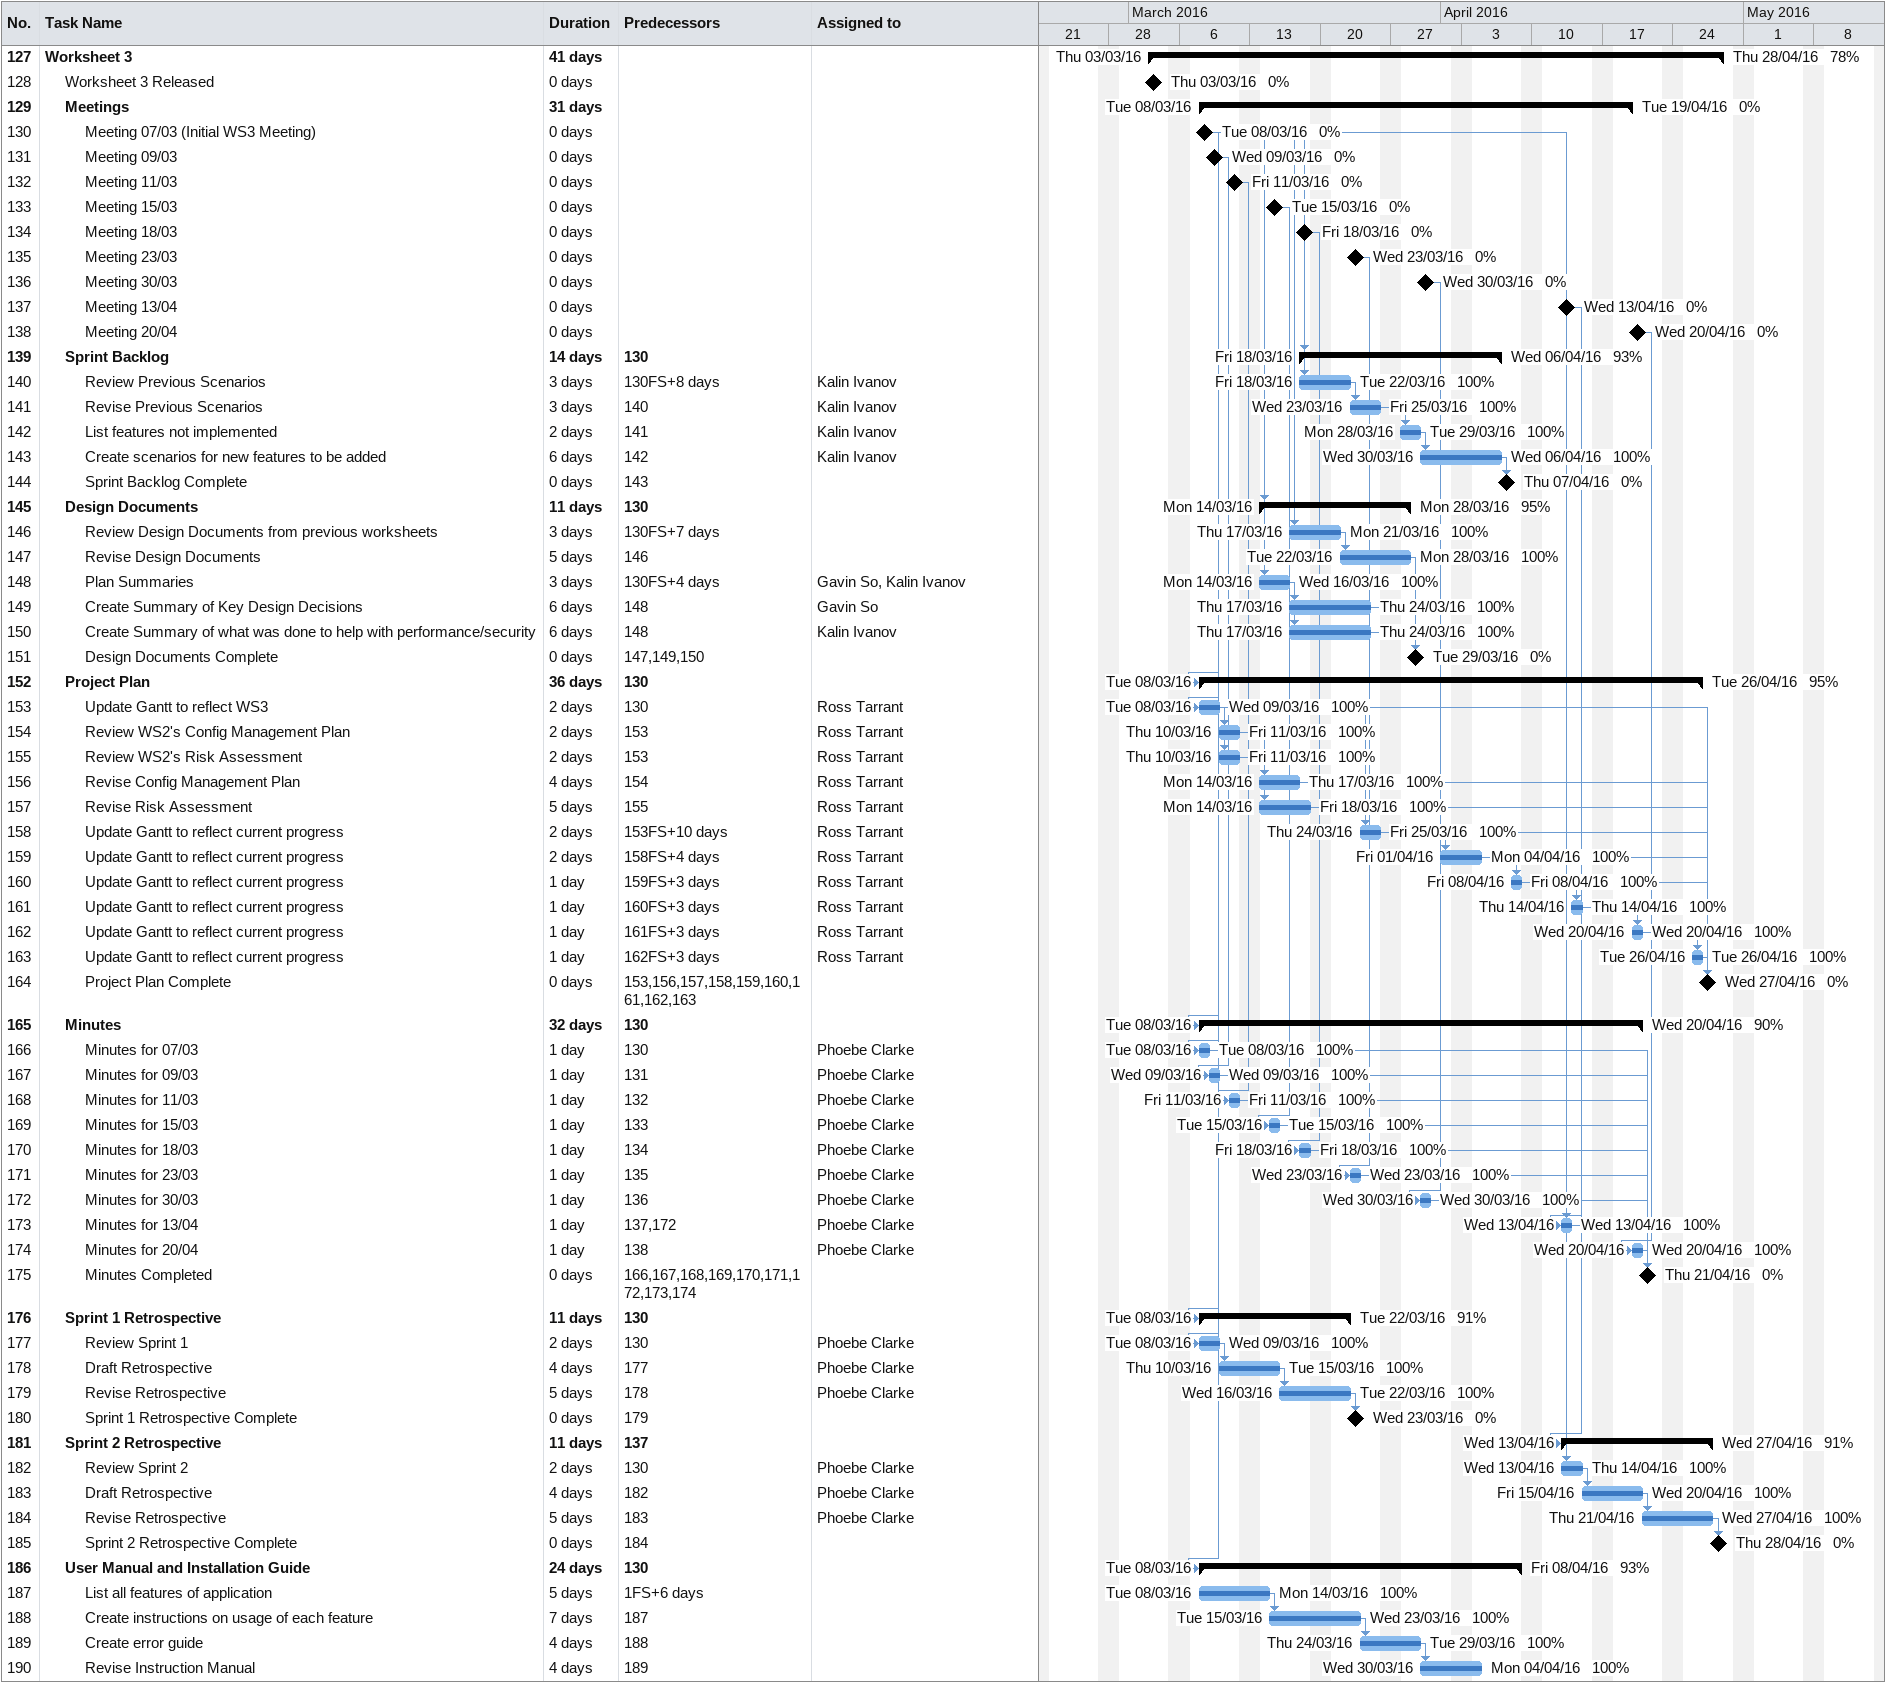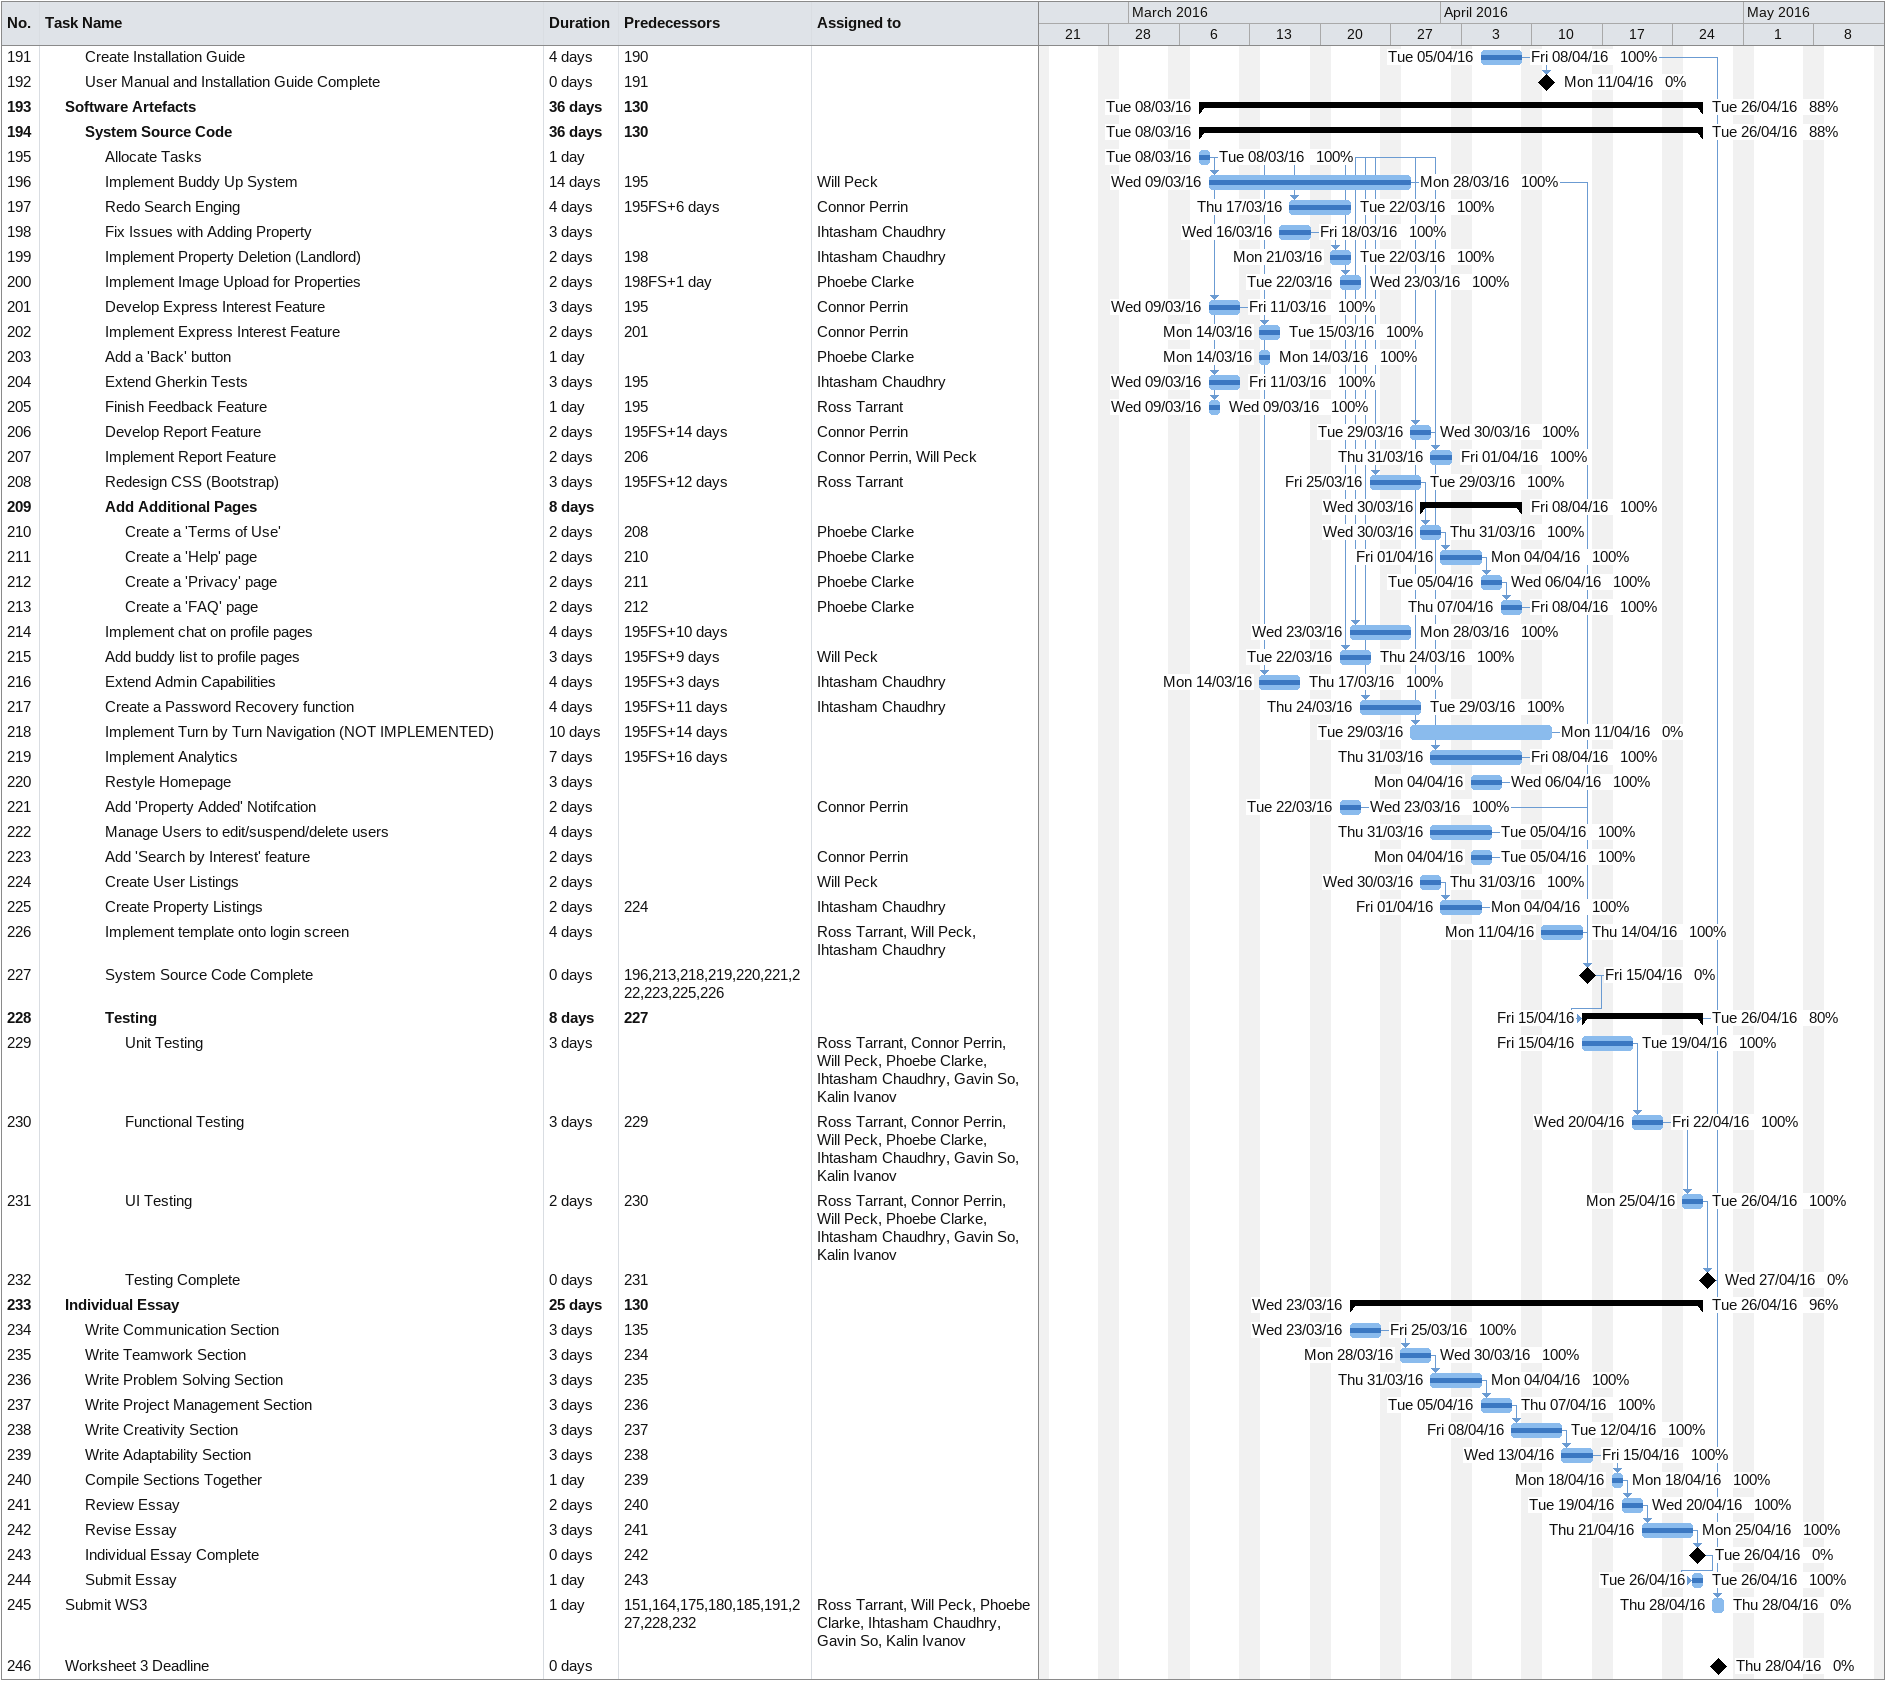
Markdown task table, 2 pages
| ID | Level | Task | Duration | Start | Finish | Predecessors | Resources | % complete |
|---|---|---|---|---|---|---|---|---|
| 127 | 1 | **Worksheet 3** | 41d | 2016-03-03 | 2016-04-28 |  |  | 78 |
| 128 | 2 | Worksheet 3 Released | 0d | 2016-03-03 | 2016-03-03 |  |  | 0 |
| 129 | 2 | **Meetings** | 31d | 2016-03-08 | 2016-04-19 |  |  | 0 |
| 130 | 3 | Meeting 07/03 (Initial WS3 Meeting) | 0d | 2016-03-08 | 2016-03-08 |  |  | 0 |
| 131 | 3 | Meeting 09/03 | 0d | 2016-03-09 | 2016-03-09 |  |  | 0 |
| 132 | 3 | Meeting 11/03 | 0d | 2016-03-11 | 2016-03-11 |  |  | 0 |
| 133 | 3 | Meeting 15/03 | 0d | 2016-03-15 | 2016-03-15 |  |  | 0 |
| 134 | 3 | Meeting 18/03 | 0d | 2016-03-18 | 2016-03-18 |  |  | 0 |
| 135 | 3 | Meeting 23/03 | 0d | 2016-03-23 | 2016-03-23 |  |  | 0 |
| 136 | 3 | Meeting 30/03 | 0d | 2016-03-30 | 2016-03-30 |  |  | 0 |
| 137 | 3 | Meeting 13/04 | 0d | 2016-04-13 | 2016-04-13 |  |  | 0 |
| 138 | 3 | Meeting 20/04 | 0d | 2016-04-20 | 2016-04-20 |  |  | 0 |
| 139 | 2 | **Sprint Backlog** | 14d | 2016-03-18 | 2016-04-06 | 130 |  | 93 |
| 140 | 3 | Review Previous Scenarios | 3d | 2016-03-18 | 2016-03-22 | 130FS+8d | Kalin Ivanov | 100 |
| 141 | 3 | Revise Previous Scenarios | 3d | 2016-03-23 | 2016-03-25 | 140 | Kalin Ivanov | 100 |
| 142 | 3 | List features not implemented | 2d | 2016-03-28 | 2016-03-29 | 141 | Kalin Ivanov | 100 |
| 143 | 3 | Create scenarios for new features to be added | 6d | 2016-03-30 | 2016-04-06 | 142 | Kalin Ivanov | 100 |
| 144 | 3 | Sprint Backlog Complete | 0d | 2016-04-07 | 2016-04-07 | 143 |  | 0 |
| 145 | 2 | **Design Documents** | 11d | 2016-03-14 | 2016-03-28 | 130 |  | 95 |
| 146 | 3 | Review Design Documents from previous worksheets | 3d | 2016-03-17 | 2016-03-21 | 130FS+7d |  | 100 |
| 147 | 3 | Revise Design Documents | 5d | 2016-03-22 | 2016-03-28 | 146 |  | 100 |
| 148 | 3 | Plan Summaries | 3d | 2016-03-14 | 2016-03-16 | 130FS+4d | Gavin So, Kalin Ivanov | 100 |
| 149 | 3 | Create Summary of Key Design Decisions | 6d | 2016-03-17 | 2016-03-24 | 148 | Gavin So | 100 |
| 150 | 3 | Create Summary of what was done to help with performance/security | 6d | 2016-03-17 | 2016-03-24 | 148 | Kalin Ivanov | 100 |
| 151 | 3 | Design Documents Complete | 0d | 2016-03-29 | 2016-03-29 | 147, 149, 150 |  | 0 |
| 152 | 2 | **Project Plan** | 36d | 2016-03-08 | 2016-04-26 | 130 |  | 95 |
| 153 | 3 | Update Gantt to reflect WS3 | 2d | 2016-03-08 | 2016-03-09 | 130 | Ross Tarrant | 100 |
| 154 | 3 | Review WS2's Config Management Plan | 2d | 2016-03-10 | 2016-03-11 | 153 | Ross Tarrant | 100 |
| 155 | 3 | Review WS2's Risk Assessment | 2d | 2016-03-10 | 2016-03-11 | 153 | Ross Tarrant | 100 |
| 156 | 3 | Revise Config Management Plan | 4d | 2016-03-14 | 2016-03-17 | 154 | Ross Tarrant | 100 |
| 157 | 3 | Revise Risk Assessment | 5d | 2016-03-14 | 2016-03-18 | 155 | Ross Tarrant | 100 |
| 158 | 3 | Update Gantt to reflect current progress | 2d | 2016-03-24 | 2016-03-25 | 153FS+10d | Ross Tarrant | 100 |
| 159 | 3 | Update Gantt to reflect current progress | 2d | 2016-04-01 | 2016-04-04 | 158FS+4d | Ross Tarrant | 100 |
| 160 | 3 | Update Gantt to reflect current progress | 1d | 2016-04-08 | 2016-04-08 | 159FS+3d | Ross Tarrant | 100 |
| 161 | 3 | Update Gantt to reflect current progress | 1d | 2016-04-14 | 2016-04-14 | 160FS+3d | Ross Tarrant | 100 |
| 162 | 3 | Update Gantt to reflect current progress | 1d | 2016-04-20 | 2016-04-20 | 161FS+3d | Ross Tarrant | 100 |
| 163 | 3 | Update Gantt to reflect current progress | 1d | 2016-04-26 | 2016-04-26 | 162FS+3d | Ross Tarrant | 100 |
| 164 | 3 | Project Plan Complete | 0d | 2016-04-27 | 2016-04-27 | 153, 156, 157, 158, 159, 160, 161, 162, 163 |  | 0 |
| 165 | 2 | **Minutes** | 32d | 2016-03-08 | 2016-04-20 | 130 |  | 90 |
| 166 | 3 | Minutes for 07/03 | 1d | 2016-03-08 | 2016-03-08 | 130 | Phoebe Clarke | 100 |
| 167 | 3 | Minutes for 09/03 | 1d | 2016-03-09 | 2016-03-09 | 131 | Phoebe Clarke | 100 |
| 168 | 3 | Minutes for 11/03 | 1d | 2016-03-11 | 2016-03-11 | 132 | Phoebe Clarke | 100 |
| 169 | 3 | Minutes for 15/03 | 1d | 2016-03-15 | 2016-03-15 | 133 | Phoebe Clarke | 100 |
| 170 | 3 | Minutes for 18/03 | 1d | 2016-03-18 | 2016-03-18 | 134 | Phoebe Clarke | 100 |
| 171 | 3 | Minutes for 23/03 | 1d | 2016-03-23 | 2016-03-23 | 135 | Phoebe Clarke | 100 |
| 172 | 3 | Minutes for 30/03 | 1d | 2016-03-30 | 2016-03-30 | 136 | Phoebe Clarke | 100 |
| 173 | 3 | Minutes for 13/04 | 1d | 2016-04-13 | 2016-04-13 | 137, 172 | Phoebe Clarke | 100 |
| 174 | 3 | Minutes for 20/04 | 1d | 2016-04-20 | 2016-04-20 | 138 | Phoebe Clarke | 100 |
| 175 | 3 | Minutes Completed | 0d | 2016-04-21 | 2016-04-21 | 166, 167, 168, 169, 170, 171, 172, 173, 174 |  | 0 |
| 176 | 2 | **Sprint 1 Retrospective** | 11d | 2016-03-08 | 2016-03-22 | 130 |  | 91 |
| 177 | 3 | Review Sprint 1 | 2d | 2016-03-08 | 2016-03-09 | 130 | Phoebe Clarke | 100 |
| 178 | 3 | Draft Retrospective | 4d | 2016-03-10 | 2016-03-15 | 177 | Phoebe Clarke | 100 |
| 179 | 3 | Revise Retrospective | 5d | 2016-03-16 | 2016-03-22 | 178 | Phoebe Clarke | 100 |
| 180 | 3 | Sprint 1 Retrospective Complete | 0d | 2016-03-23 | 2016-03-23 | 179 |  | 0 |
| 181 | 2 | **Sprint 2 Retrospective** | 11d | 2016-04-13 | 2016-04-27 | 137 |  | 91 |
| 182 | 3 | Review Sprint 2 | 2d | 2016-04-13 | 2016-04-14 | 130 | Phoebe Clarke | 100 |
| 183 | 3 | Draft Retrospective | 4d | 2016-04-15 | 2016-04-20 | 182 | Phoebe Clarke | 100 |
| 184 | 3 | Revise Retrospective | 5d | 2016-04-21 | 2016-04-27 | 183 | Phoebe Clarke | 100 |
| 185 | 3 | Sprint 2 Retrospective Complete | 0d | 2016-04-28 | 2016-04-28 | 184 |  | 0 |
| 186 | 2 | **User Manual and Installation Guide** | 24d | 2016-03-08 | 2016-04-08 | 130 |  | 93 |
| 187 | 3 | List all features of application | 5d | 2016-03-08 | 2016-03-14 | 1FS+6d |  | 100 |
| 188 | 3 | Create instructions on usage of each feature | 7d | 2016-03-15 | 2016-03-23 | 187 |  | 100 |
| 189 | 3 | Create error guide | 4d | 2016-03-24 | 2016-03-29 | 188 |  | 100 |
| 190 | 3 | Revise Instruction Manual | 4d | 2016-03-30 | 2016-04-04 | 189 |  | 100 |
| 191 | 3 | Create Installation Guide | 4d | 2016-04-05 | 2016-04-08 | 190 |  | 100 |
| 192 | 3 | User Manual and Installation Guide Complete | 0d | 2016-04-11 | 2016-04-11 | 191 |  | 0 |
| 193 | 2 | **Software Artefacts** | 36d | 2016-03-08 | 2016-04-26 | 130 |  | 88 |
| 194 | 3 | **System Source Code** | 36d | 2016-03-08 | 2016-04-26 | 130 |  | 88 |
| 195 | 4 | Allocate Tasks | 1d | 2016-03-08 | 2016-03-08 |  |  | 100 |
| 196 | 4 | Implement Buddy Up System | 14d | 2016-03-09 | 2016-03-28 | 195 | Will Peck | 100 |
| 197 | 4 | Redo Search Enging | 4d | 2016-03-17 | 2016-03-22 | 195FS+6d | Connor Perrin | 100 |
| 198 | 4 | Fix Issues with Adding Property | 3d | 2016-03-16 | 2016-03-18 |  | Ihtasham Chaudhry | 100 |
| 199 | 4 | Implement Property Deletion (Landlord) | 2d | 2016-03-21 | 2016-03-22 | 198 | Ihtasham Chaudhry | 100 |
| 200 | 4 | Implement Image Upload for Properties | 2d | 2016-03-22 | 2016-03-23 | 198FS+1d | Phoebe Clarke | 100 |
| 201 | 4 | Develop Express Interest Feature | 3d | 2016-03-09 | 2016-03-11 | 195 | Connor Perrin | 100 |
| 202 | 4 | Implement Express Interest Feature | 2d | 2016-03-14 | 2016-03-15 | 201 | Connor Perrin | 100 |
| 203 | 4 | Add a 'Back' button | 1d | 2016-03-14 | 2016-03-14 |  | Phoebe Clarke | 100 |
| 204 | 4 | Extend Gherkin Tests | 3d | 2016-03-09 | 2016-03-11 | 195 | Ihtasham Chaudhry | 100 |
| 205 | 4 | Finish Feedback Feature | 1d | 2016-03-09 | 2016-03-09 | 195 | Ross Tarrant | 100 |
| 206 | 4 | Develop Report Feature | 2d | 2016-03-29 | 2016-03-30 | 195FS+14d | Connor Perrin | 100 |
| 207 | 4 | Implement Report Feature | 2d | 2016-03-31 | 2016-04-01 | 206 | Connor Perrin, Will Peck | 100 |
| 208 | 4 | Redesign CSS (Bootstrap) | 3d | 2016-03-25 | 2016-03-29 | 195FS+12d | Ross Tarrant | 100 |
| 209 | 4 | **Add Additional Pages** | 8d | 2016-03-30 | 2016-04-08 |  |  | 100 |
| 210 | 5 | Create a 'Terms of Use' | 2d | 2016-03-30 | 2016-03-31 | 208 | Phoebe Clarke | 100 |
| 211 | 5 | Create a 'Help' page | 2d | 2016-04-01 | 2016-04-04 | 210 | Phoebe Clarke | 100 |
| 212 | 5 | Create a 'Privacy' page | 2d | 2016-04-05 | 2016-04-06 | 211 | Phoebe Clarke | 100 |
| 213 | 5 | Create a 'FAQ' page | 2d | 2016-04-07 | 2016-04-08 | 212 | Phoebe Clarke | 100 |
| 214 | 4 | Implement chat on profile pages | 4d | 2016-03-23 | 2016-03-28 | 195FS+10d |  | 100 |
| 215 | 4 | Add buddy list to profile pages | 3d | 2016-03-22 | 2016-03-24 | 195FS+9d | Will Peck | 100 |
| 216 | 4 | Extend Admin Capabilities | 4d | 2016-03-14 | 2016-03-17 | 195FS+3d | Ihtasham Chaudhry | 100 |
| 217 | 4 | Create a Password Recovery function | 4d | 2016-03-24 | 2016-03-29 | 195FS+11d | Ihtasham Chaudhry | 100 |
| 218 | 4 | Implement Turn by Turn Navigation (NOT IMPLEMENTED) | 10d | 2016-03-29 | 2016-04-11 | 195FS+14d |  | 0 |
| 219 | 4 | Implement Analytics | 7d | 2016-03-31 | 2016-04-08 | 195FS+16d |  | 100 |
| 220 | 4 | Restyle Homepage | 3d | 2016-04-04 | 2016-04-06 |  |  | 100 |
| 221 | 4 | Add 'Property Added' Notifcation | 2d | 2016-03-22 | 2016-03-23 |  | Connor Perrin | 100 |
| 222 | 4 | Manage Users to edit/suspend/delete users | 4d | 2016-03-31 | 2016-04-05 |  |  | 100 |
| 223 | 4 | Add 'Search by Interest' feature | 2d | 2016-04-04 | 2016-04-05 |  | Connor Perrin | 100 |
| 224 | 4 | Create User Listings | 2d | 2016-03-30 | 2016-03-31 |  | Will Peck | 100 |
| 225 | 4 | Create Property Listings | 2d | 2016-04-01 | 2016-04-04 | 224 | Ihtasham Chaudhry | 100 |
| 226 | 4 | Implement template onto login screen | 4d | 2016-04-11 | 2016-04-14 |  | Ross Tarrant, Will Peck, Ihtasham Chaudhry | 100 |
| 227 | 4 | System Source Code Complete | 0d | 2016-04-15 | 2016-04-15 | 196, 213, 218, 219, 220, 221, 222, 223, 225, 226 |  | 0 |
| 228 | 4 | **Testing** | 8d | 2016-04-15 | 2016-04-26 | 227 |  | 80 |
| 229 | 5 | Unit Testing | 3d | 2016-04-15 | 2016-04-19 |  | Ross Tarrant, Connor Perrin, Will Peck, Phoebe Clarke, Ihtasham Chaudhry, Gavin So, Kalin Ivanov | 100 |
| 230 | 5 | Functional Testing | 3d | 2016-04-20 | 2016-04-22 | 229 | Ross Tarrant, Connor Perrin, Will Peck, Phoebe Clarke, Ihtasham Chaudhry, Gavin So, Kalin Ivanov | 100 |
| 231 | 5 | UI Testing | 2d | 2016-04-25 | 2016-04-26 | 230 | Ross Tarrant, Connor Perrin, Will Peck, Phoebe Clarke, Ihtasham Chaudhry, Gavin So, Kalin Ivanov | 100 |
| 232 | 5 | Testing Complete | 0d | 2016-04-27 | 2016-04-27 | 231 |  | 0 |
| 233 | 2 | **Individual Essay** | 25d | 2016-03-23 | 2016-04-26 | 130 |  | 96 |
| 234 | 3 | Write Communication Section | 3d | 2016-03-23 | 2016-03-25 | 135 |  | 100 |
| 235 | 3 | Write Teamwork Section | 3d | 2016-03-28 | 2016-03-30 | 234 |  | 100 |
| 236 | 3 | Write Problem Solving Section | 3d | 2016-03-31 | 2016-04-04 | 235 |  | 100 |
| 237 | 3 | Write Project Management Section | 3d | 2016-04-05 | 2016-04-07 | 236 |  | 100 |
| 238 | 3 | Write Creativity Section | 3d | 2016-04-08 | 2016-04-12 | 237 |  | 100 |
| 239 | 3 | Write Adaptability Section | 3d | 2016-04-13 | 2016-04-15 | 238 |  | 100 |
| 240 | 3 | Compile Sections Together | 1d | 2016-04-18 | 2016-04-18 | 239 |  | 100 |
| 241 | 3 | Review Essay | 2d | 2016-04-19 | 2016-04-20 | 240 |  | 100 |
| 242 | 3 | Revise Essay | 3d | 2016-04-21 | 2016-04-25 | 241 |  | 100 |
| 243 | 3 | Individual Essay Complete | 0d | 2016-04-26 | 2016-04-26 | 242 |  | 0 |
| 244 | 3 | Submit Essay | 1d | 2016-04-26 | 2016-04-26 | 243 |  | 100 |
| 245 | 2 | Submit WS3 | 1d | 2016-04-28 | 2016-04-28 | 151, 164, 175, 180, 185, 191, 227, 228, 232 | Ross Tarrant, Will Peck, Phoebe Clarke, Ihtasham Chaudhry, Gavin So, Kalin Ivanov | 0 |
| 246 | 2 | Worksheet 3 Deadline | 0d | 2016-04-28 | 2016-04-28 |  |  | 0 |
